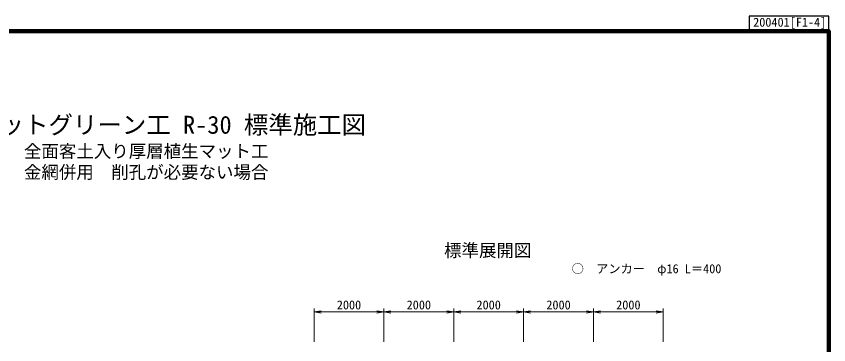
# Model space of a CAD drawing. Units: millimetres, scale not verified. Extents: x 690 to 40690, y 684 to 28809.
# Drawn here: x 17424 to 40690, y 19419 to 28809 of the extents above; entities that cross this region are included whole.
import ezdxf
from ezdxf.enums import TextEntityAlignment as Align

# ---------------------------------------------------------------- set-up
doc = ezdxf.new("R2010")
doc.units = ezdxf.units.MM
doc.header["$LTSCALE"] = 100
for name, color, linetype, lineweight in [('C-DOC', 3, 'Continuous', 25), ('C-STR-DIM', 1, 'Continuous', 13), ('C-TTL', 2, 'Continuous', 140)]:
    doc.layers.add(name, color=color, linetype=linetype, lineweight=lineweight)
doc.layers.add('C-STR-TXT', color=7, linetype='Continuous')
doc.layers.add('C-TTL-TXT', color=3, linetype='Continuous')
doc.styles.add('ＭＳ ゴシック', font='')
doc.styles.get('ＭＳ ゴシック').set_extended_font_data('MS Gothic')

msp = doc.modelspace()

# ---------------------------------------------------------------- linework, layer by layer
at = {"layer": 'C-DOC'}
for p, q in [((40690.4, 28809.1), (38415.4, 28809.1)), ((38415.4, 28809.1), (38415.4, 28434.1)), ((40690.4, 28434.1), (40690.4, 28809.1)), ((38415.4, 28434.1), (40690.4, 28434.1))]:
    msp.add_line(p, q, dxfattribs=at)
at = {"layer": 'C-STR-DIM'}
for p, q in [((25952.4, 19504.4), (25952.4, 20457.2)), ((25952.4, 20357.2), (27952.4, 20357.2)), ((27952.4, 19504.4), (27952.4, 20457.2)), ((27952.4, 19504.4), (27952.4, 20457.2)), ((27952.4, 20357.2), (29952.4, 20357.2)), ((29952.4, 19504.4), (29952.4, 20457.2)), ((29952.4, 19504.4), (29952.4, 20457.2)), ((29952.4, 20357.2), (31952.4, 20357.2)), ((31952.4, 19504.4), (31952.4, 20457.2)), ((31952.4, 19504.4), (31952.4, 20457.2)), ((31952.4, 20357.2), (33952.4, 20357.2)), ((33952.4, 19504.4), (33952.4, 20457.2)), ((33952.4, 19504.4), (33952.4, 20457.2)), ((33952.4, 20357.2), (35952.4, 20357.2)), ((35952.4, 19504.4), (35952.4, 20457.2))]:
    msp.add_line(p, q, dxfattribs=at)
for points in [[(26152.4, 20390.6), (25952.4, 20357.2), (26152.4, 20323.9)], [(27752.4, 20323.9), (27952.4, 20357.2), (27752.4, 20390.6)], [(28152.4, 20390.6), (27952.4, 20357.2), (28152.4, 20323.9)], [(29752.4, 20323.9), (29952.4, 20357.2), (29752.4, 20390.6)], [(30152.4, 20390.6), (29952.4, 20357.2), (30152.4, 20323.9)], [(31752.4, 20323.9), (31952.4, 20357.2), (31752.4, 20390.6)], [(32152.4, 20390.6), (31952.4, 20357.2), (32152.4, 20323.9)], [(33752.4, 20323.9), (33952.4, 20357.2), (33752.4, 20390.6)], [(34152.4, 20390.6), (33952.4, 20357.2), (34152.4, 20323.9)], [(35752.4, 20323.9), (35952.4, 20357.2), (35752.4, 20390.6)]]:
    msp.add_lwpolyline(points, dxfattribs=at)
at = {"layer": 'C-TTL'}
msp.add_lwpolyline([(690.4, 684.1), (40690.4, 684.1), (40690.4, 28384.1), (690.4, 28384.1)], close=True, dxfattribs=at)

# ---------------------------------------------------------------- texts
at = {"layer": 'C-DOC', "style": 'ＭＳ ゴシック'}
msp.add_text('200401[F1-4]', height=256.6, dxfattribs=at).set_placement((38525.5, 28434.1), align=Align.BOTTOM_LEFT)
at = {"layer": 'C-STR-DIM', "color": 7, "style": 'ＭＳ ゴシック'}
for p in [(26952.4, 20557.2), (28952.4, 20557.2), (30952.4, 20557.2), (32952.4, 20557.2), (34952.4, 20557.2)]:
    msp.add_text('2000', height=256.6, dxfattribs=at).set_placement(p, align=Align.MIDDLE_CENTER)
at = {"layer": 'C-STR-TXT', "style": 'ＭＳ ゴシック'}
msp.add_text('○\u3000アンカー\u3000φ16 L＝400', height=256.6, dxfattribs=at).set_placement((33329.2, 21386.9), align=Align.BOTTOM_LEFT)
at = {"layer": 'C-TTL-TXT', "style": 'ＭＳ ゴシック'}
for s, height, p in [('リブマットグリーン工 R-30 標準施工図', 513.2, (21144.7, 25963.5)), ('全面客土入り厚層植生マット工', 366.6, (21144.7, 25135.4)), ('金網併用\u3000削孔が必要ない場合', 366.6, (21144.7, 24535.4))]:
    msp.add_text(s, height=height, dxfattribs=at).set_placement(p, align=Align.TOP_CENTER)
at = {"layer": 'C-TTL-TXT', "color": 7, "style": 'ＭＳ ゴシック'}
msp.add_text('標準展開図', height=366.6, dxfattribs=at).set_placement((29674.8, 21823), align=Align.BOTTOM_LEFT)

doc.saveas('drawing.dxf')
